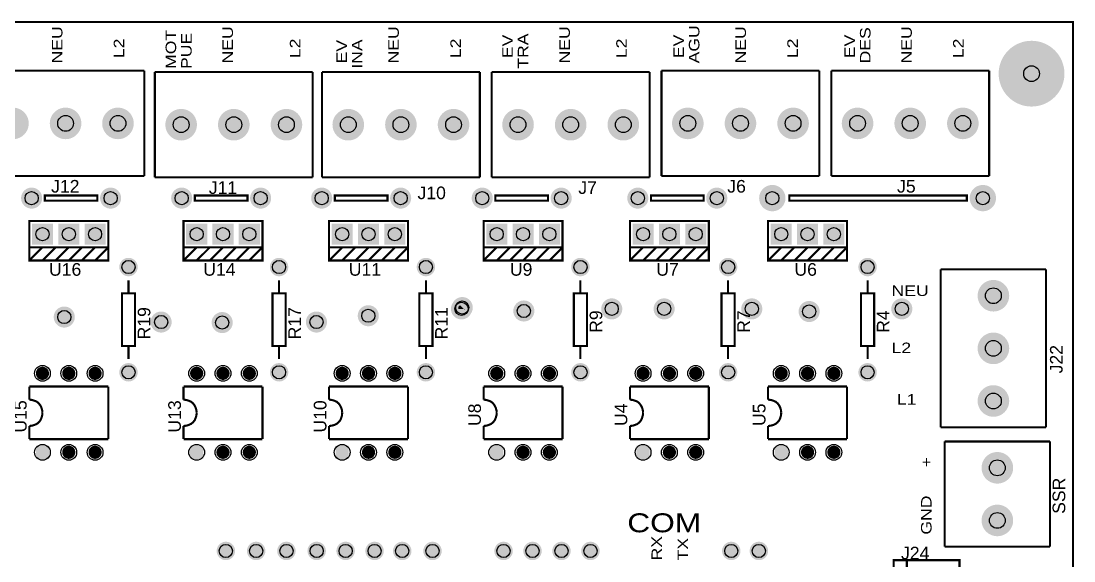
# Model space of a CAD drawing. Extents: x -3.65 to 3.65, y -2.46 to 2.49.
# Drawn here: x -0.345 to 3.655, y 0.433 to 2.485 of the extents above; entities that cross this region are included whole.
import ezdxf

# ---------------------------------------------------------------- set-up
doc = ezdxf.new("R2010")
doc.units = 0
doc.header["$MEASUREMENT"] = 0
doc.layers.add('12632256', color=7, linetype='Continuous')

# ---------------------------------------------------------------- blocks, each defined once
blk = doc.blocks.new('EPAD')
at = {"const_width": 0.5}
blk.add_lwpolyline([(-0.25, 0, 1), (0.25, 0, 1)], format="xyb", close=True, dxfattribs=at)
blk = doc.blocks.new('RPAD')
blk.add_trace([(-0.5, -0.5), (-0.5, 0.5), (0.5, -0.5), (0.5, 0.5)])

msp = doc.modelspace()

# ---------------------------------------------------------------- linework, layer by layer
for points, const_width in [([(-3.651, -2.458), (3.651, -2.458), (3.651, 2.481), (-3.651, 2.481), (-3.651, -2.458)], 0.008), ([(0.123, 2.296), (-0.476, 2.296)], 0.008), ([(0.123, 2.296), (0.123, 1.896)], 0.008), ([(0.163, 2.291), (0.163, 1.891)], 0.008), ([(0.763, 2.291), (0.163, 2.291)], 0.008), ([(0.763, 2.291), (0.763, 1.891)], 0.008), ([(0.798, 2.291), (0.798, 1.891)], 0.008), ([(1.398, 2.291), (0.798, 2.291)], 0.008), ([(1.398, 2.291), (1.398, 1.891)], 0.008), ([(1.443, 2.291), (1.443, 1.891)], 0.008), ([(2.043, 2.291), (1.443, 2.291)], 0.008), ([(2.043, 2.291), (2.043, 1.891)], 0.008), ([(2.088, 2.296), (2.088, 1.896)], 0.008), ([(2.688, 2.296), (2.088, 2.296)], 0.008), ([(2.688, 2.296), (2.688, 1.896)], 0.008), ([(2.733, 2.296), (2.733, 1.896)], 0.008), ([(3.333, 2.296), (2.733, 2.296)], 0.008), ([(3.333, 2.296), (3.333, 1.896)], 0.008), ([(-0.476, 1.896), (0.123, 1.896)], 0.008), ([(0.163, 1.891), (0.763, 1.891)], 0.008), ([(0.798, 1.891), (1.398, 1.891)], 0.008), ([(1.443, 1.891), (2.043, 1.891)], 0.008), ([(2.088, 1.896), (2.688, 1.896)], 0.008), ([(2.733, 1.896), (3.333, 1.896)], 0.008), ([(-0.255, 1.802), (-0.055, 1.802), (-0.055, 1.822), (-0.255, 1.822), (-0.255, 1.802)], 0.008), ([(0.315, 1.802), (0.515, 1.802), (0.515, 1.822), (0.315, 1.822), (0.315, 1.802)], 0.008), ([(0.847, 1.802), (1.047, 1.802), (1.047, 1.822), (0.847, 1.822), (0.847, 1.802)], 0.008), ([(1.457, 1.802), (1.657, 1.802), (1.657, 1.822), (1.457, 1.822), (1.457, 1.802)], 0.008), ([(2.048, 1.802), (2.248, 1.802), (2.248, 1.822), (2.048, 1.822), (2.048, 1.802)], 0.008), ([(2.574, 1.802), (3.248, 1.802), (3.248, 1.822), (2.574, 1.822), (2.574, 1.802)], 0.008), ([(-0.314, 1.625), (-0.014, 1.625), (-0.014, 1.725), (-0.314, 1.725), (-0.314, 1.625)], 0.008), ([(0.272, 1.625), (0.572, 1.625), (0.572, 1.725), (0.272, 1.725), (0.272, 1.625)], 0.008), ([(0.825, 1.625), (1.125, 1.625), (1.125, 1.725), (0.825, 1.725), (0.825, 1.625)], 0.008), ([(1.412, 1.625), (1.712, 1.625), (1.712, 1.725), (1.412, 1.725), (1.412, 1.625)], 0.008), ([(1.968, 1.625), (2.268, 1.625), (2.268, 1.725), (1.968, 1.725), (1.968, 1.625)], 0.008), ([(2.493, 1.625), (2.793, 1.625), (2.793, 1.725), (2.493, 1.725), (2.493, 1.625)], 0.008), ([(-0.014, 1.625), (-0.014, 1.575), (-0.314, 1.575), (-0.314, 1.625)], 0.008), ([(-0.264, 1.625), (-0.314, 1.575)], 0.008), ([(-0.214, 1.625), (-0.264, 1.575)], 0.008), ([(-0.164, 1.625), (-0.214, 1.575)], 0.008), ([(-0.114, 1.625), (-0.164, 1.575)], 0.008), ([(-0.064, 1.625), (-0.114, 1.575)], 0.008), ([(-0.014, 1.625), (-0.064, 1.575)], 0.008), ([(0.572, 1.625), (0.572, 1.575), (0.272, 1.575), (0.272, 1.625)], 0.008), ([(0.322, 1.625), (0.272, 1.575)], 0.008), ([(0.372, 1.625), (0.322, 1.575)], 0.008), ([(0.422, 1.625), (0.372, 1.575)], 0.008), ([(0.472, 1.625), (0.422, 1.575)], 0.008), ([(0.522, 1.625), (0.472, 1.575)], 0.008), ([(0.572, 1.625), (0.522, 1.575)], 0.008), ([(1.125, 1.625), (1.125, 1.575), (0.825, 1.575), (0.825, 1.625)], 0.008), ([(0.875, 1.625), (0.825, 1.575)], 0.008), ([(0.925, 1.625), (0.875, 1.575)], 0.008), ([(0.975, 1.625), (0.925, 1.575)], 0.008), ([(1.025, 1.625), (0.975, 1.575)], 0.008), ([(1.075, 1.625), (1.025, 1.575)], 0.008), ([(1.125, 1.625), (1.075, 1.575)], 0.008), ([(1.712, 1.625), (1.712, 1.575), (1.412, 1.575), (1.412, 1.625)], 0.008), ([(1.462, 1.625), (1.412, 1.575)], 0.008), ([(1.512, 1.625), (1.462, 1.575)], 0.008), ([(1.562, 1.625), (1.512, 1.575)], 0.008), ([(1.612, 1.625), (1.562, 1.575)], 0.008), ([(1.662, 1.625), (1.612, 1.575)], 0.008), ([(1.712, 1.625), (1.662, 1.575)], 0.008), ([(2.268, 1.625), (2.268, 1.575), (1.968, 1.575), (1.968, 1.625)], 0.008), ([(2.018, 1.625), (1.968, 1.575)], 0.008), ([(2.068, 1.625), (2.018, 1.575)], 0.008), ([(2.118, 1.625), (2.068, 1.575)], 0.008), ([(2.168, 1.625), (2.118, 1.575)], 0.008), ([(2.218, 1.625), (2.168, 1.575)], 0.008), ([(2.268, 1.625), (2.218, 1.575)], 0.008), ([(2.793, 1.625), (2.793, 1.575), (2.493, 1.575), (2.493, 1.625)], 0.008), ([(2.543, 1.625), (2.493, 1.575)], 0.008), ([(2.593, 1.625), (2.543, 1.575)], 0.008), ([(2.643, 1.625), (2.593, 1.575)], 0.008), ([(2.693, 1.625), (2.643, 1.575)], 0.008), ([(2.743, 1.625), (2.693, 1.575)], 0.008), ([(2.793, 1.625), (2.743, 1.575)], 0.008), ([(3.149, 1.541), (3.549, 1.541)], 0.008), ([(3.149, 1.541), (3.149, 0.941)], 0.008), ([(3.549, 0.941), (3.549, 1.541)], 0.008), ([(0.063, 1.5), (0.063, 1.45)], 0.008), ([(0.635, 1.5), (0.635, 1.45)], 0.008), ([(1.193, 1.5), (1.193, 1.45)], 0.008), ([(1.78, 1.5), (1.78, 1.45)], 0.008), ([(2.341, 1.5), (2.341, 1.45)], 0.008), ([(2.871, 1.5), (2.871, 1.45)], 0.008), ([(0.038, 1.25), (0.088, 1.25), (0.088, 1.45), (0.038, 1.45), (0.038, 1.25)], 0.008), ([(0.61, 1.25), (0.66, 1.25), (0.66, 1.45), (0.61, 1.45), (0.61, 1.25)], 0.008), ([(1.168, 1.25), (1.218, 1.25), (1.218, 1.45), (1.168, 1.45), (1.168, 1.25)], 0.008), ([(1.755, 1.25), (1.805, 1.25), (1.805, 1.45), (1.755, 1.45), (1.755, 1.25)], 0.008), ([(2.316, 1.25), (2.366, 1.25), (2.366, 1.45), (2.316, 1.45), (2.316, 1.25)], 0.008), ([(2.846, 1.25), (2.896, 1.25), (2.896, 1.45), (2.846, 1.45), (2.846, 1.25)], 0.008), ([(1.328, 1.391), (1.328, 1.393), (1.331, 1.396)], 0.025), ([(0.063, 1.25), (0.063, 1.2)], 0.008), ([(0.635, 1.25), (0.635, 1.2)], 0.008), ([(1.193, 1.25), (1.193, 1.2)], 0.008), ([(1.78, 1.25), (1.78, 1.2)], 0.008), ([(2.341, 1.25), (2.341, 1.2)], 0.008), ([(2.871, 1.25), (2.871, 1.2)], 0.008), ([(-0.314, 1.046), (-0.314, 1.096)], 0.008), ([(-0.314, 1.096), (-0.014, 1.096)], 0.008), ([(-0.014, 0.896), (-0.014, 1.096)], 0.008), ([(0.272, 1.046), (0.272, 1.096)], 0.008), ([(0.272, 1.096), (0.572, 1.096)], 0.008), ([(0.572, 0.896), (0.572, 1.096)], 0.008), ([(0.825, 1.046), (0.825, 1.096)], 0.008), ([(0.825, 1.096), (1.125, 1.096)], 0.008), ([(1.125, 0.896), (1.125, 1.096)], 0.008), ([(1.412, 1.046), (1.412, 1.096)], 0.008), ([(1.412, 1.096), (1.712, 1.096)], 0.008), ([(1.712, 0.896), (1.712, 1.096)], 0.008), ([(1.968, 1.046), (1.968, 1.096)], 0.008), ([(1.968, 1.096), (2.268, 1.096)], 0.008), ([(2.268, 0.896), (2.268, 1.096)], 0.008), ([(2.493, 1.046), (2.493, 1.096)], 0.008), ([(2.493, 1.096), (2.793, 1.096)], 0.008), ([(2.793, 0.896), (2.793, 1.096)], 0.008), ([(-0.264, 0.996), (-0.265, 1.006), (-0.268, 1.016), (-0.272, 1.024), (-0.278, 1.032), (-0.285, 1.038), (-0.294, 1.042), (-0.304, 1.045), (-0.314, 1.046)], 0.008), ([(0.322, 0.996), (0.321, 1.006), (0.318, 1.016), (0.314, 1.024), (0.308, 1.032), (0.301, 1.038), (0.292, 1.042), (0.282, 1.045), (0.272, 1.046)], 0.008), ([(0.875, 0.996), (0.874, 1.006), (0.871, 1.016), (0.867, 1.024), (0.861, 1.032), (0.854, 1.038), (0.845, 1.042), (0.835, 1.045), (0.825, 1.046)], 0.008), ([(1.462, 0.996), (1.461, 1.006), (1.458, 1.016), (1.454, 1.024), (1.448, 1.032), (1.441, 1.038), (1.432, 1.042), (1.422, 1.045), (1.412, 1.046)], 0.008), ([(2.018, 0.996), (2.017, 1.006), (2.014, 1.016), (2.01, 1.024), (2.004, 1.032), (1.997, 1.038), (1.988, 1.042), (1.978, 1.045), (1.968, 1.046)], 0.008), ([(2.543, 0.996), (2.542, 1.006), (2.539, 1.016), (2.535, 1.024), (2.529, 1.032), (2.522, 1.038), (2.513, 1.042), (2.503, 1.045), (2.493, 1.046)], 0.008), ([(-0.264, 0.996), (-0.265, 0.986), (-0.268, 0.976), (-0.272, 0.967), (-0.278, 0.96), (-0.285, 0.954), (-0.294, 0.95), (-0.304, 0.947), (-0.314, 0.946)], 0.008), ([(0.322, 0.996), (0.321, 0.986), (0.318, 0.976), (0.314, 0.967), (0.308, 0.96), (0.301, 0.954), (0.292, 0.95), (0.282, 0.947), (0.272, 0.946)], 0.008), ([(0.875, 0.996), (0.874, 0.986), (0.871, 0.976), (0.867, 0.967), (0.861, 0.96), (0.854, 0.954), (0.845, 0.95), (0.835, 0.947), (0.825, 0.946)], 0.008), ([(1.462, 0.996), (1.461, 0.986), (1.458, 0.976), (1.454, 0.967), (1.448, 0.96), (1.441, 0.954), (1.432, 0.95), (1.422, 0.947), (1.412, 0.946)], 0.008), ([(2.018, 0.996), (2.017, 0.986), (2.014, 0.976), (2.01, 0.967), (2.004, 0.96), (1.997, 0.954), (1.988, 0.95), (1.978, 0.947), (1.968, 0.946)], 0.008), ([(2.543, 0.996), (2.542, 0.986), (2.539, 0.976), (2.535, 0.967), (2.529, 0.96), (2.522, 0.954), (2.513, 0.95), (2.503, 0.947), (2.493, 0.946)], 0.008), ([(-0.314, 0.896), (-0.314, 0.946)], 0.008), ([(0.272, 0.896), (0.272, 0.946)], 0.008), ([(0.825, 0.896), (0.825, 0.946)], 0.008), ([(1.412, 0.896), (1.412, 0.946)], 0.008), ([(1.968, 0.896), (1.968, 0.946)], 0.008), ([(2.493, 0.896), (2.493, 0.946)], 0.008), ([(3.149, 0.941), (3.549, 0.941)], 0.008), ([(-0.314, 0.896), (-0.014, 0.896)], 0.008), ([(0.272, 0.896), (0.572, 0.896)], 0.008), ([(0.825, 0.896), (1.125, 0.896)], 0.008), ([(1.412, 0.896), (1.712, 0.896)], 0.008), ([(1.968, 0.896), (2.268, 0.896)], 0.008), ([(2.493, 0.896), (2.793, 0.896)], 0.008), ([(3.564, 0.887), (3.164, 0.887)], 0.008), ([(3.164, 0.887), (3.164, 0.487)], 0.008), ([(3.564, 0.887), (3.564, 0.487)], 0.008), ([(3.564, 0.487), (3.164, 0.487)], 0.008), ([(2.97, 0.136), (3.22, 0.136), (3.22, 0.436), (2.97, 0.436), (2.97, 0.136)], 0.008), ([(3.02, 0.136), (3.02, 0.436)], 0.008)]:
    msp.add_lwpolyline(points, dxfattribs=dict(const_width=const_width))
for centre, radius in [((3.494, 2.285), 0.03), ((-0.176, 2.096), 0.03), ((0.023, 2.096), 0.03), ((0.263, 2.091), 0.03), ((0.463, 2.091), 0.03), ((0.663, 2.091), 0.03), ((0.898, 2.091), 0.03), ((1.098, 2.091), 0.03), ((1.298, 2.091), 0.03), ((1.543, 2.091), 0.03), ((1.743, 2.091), 0.03), ((1.943, 2.091), 0.03), ((2.188, 2.096), 0.03), ((2.388, 2.096), 0.03), ((2.588, 2.096), 0.03), ((2.833, 2.096), 0.03), ((3.033, 2.096), 0.03), ((3.233, 2.096), 0.03), ((-0.305, 1.812), 0.025), ((-0.005, 1.812), 0.025), ((0.265, 1.812), 0.025), ((0.565, 1.812), 0.025), ((0.797, 1.812), 0.025), ((1.097, 1.812), 0.025), ((1.407, 1.812), 0.025), ((1.707, 1.812), 0.025), ((1.998, 1.812), 0.025), ((2.298, 1.812), 0.025), ((2.509, 1.812), 0.025), ((3.309, 1.812), 0.025), ((-0.264, 1.675), 0.025), ((-0.164, 1.675), 0.025), ((-0.064, 1.675), 0.025), ((0.322, 1.675), 0.025), ((0.422, 1.675), 0.025), ((0.522, 1.675), 0.025), ((0.875, 1.675), 0.025), ((0.975, 1.675), 0.025), ((1.075, 1.675), 0.025), ((1.462, 1.675), 0.025), ((1.562, 1.675), 0.025), ((1.662, 1.675), 0.025), ((2.018, 1.675), 0.025), ((2.118, 1.675), 0.025), ((2.218, 1.675), 0.025), ((2.543, 1.675), 0.025), ((2.643, 1.675), 0.025), ((2.743, 1.675), 0.025), ((0.063, 1.55), 0.025), ((0.635, 1.55), 0.025), ((1.193, 1.55), 0.025), ((1.78, 1.55), 0.025), ((2.341, 1.55), 0.025), ((2.871, 1.55), 0.025), ((3.349, 1.441), 0.03), ((1.328, 1.391), 0.025), ((1.331, 1.396), 0.025), ((1.565, 1.383), 0.025), ((1.899, 1.391), 0.025), ((2.098, 1.391), 0.025), ((2.431, 1.391), 0.025), ((2.649, 1.381), 0.025), ((3.001, 1.391), 0.025), ((-0.181, 1.36), 0.025), ((0.187, 1.341), 0.025), ((0.419, 1.339), 0.025), ((0.777, 1.341), 0.025), ((0.974, 1.365), 0.025), ((3.349, 1.241), 0.03), ((-0.264, 1.146), 0.03), ((-0.164, 1.146), 0.03), ((-0.064, 1.146), 0.03), ((0.063, 1.15), 0.025), ((0.322, 1.146), 0.03), ((0.422, 1.146), 0.03), ((0.522, 1.146), 0.03), ((0.635, 1.15), 0.025), ((0.875, 1.146), 0.03), ((0.975, 1.146), 0.03), ((1.075, 1.146), 0.03), ((1.193, 1.15), 0.025), ((1.462, 1.146), 0.03), ((1.562, 1.146), 0.03), ((1.662, 1.146), 0.03), ((1.78, 1.15), 0.025), ((2.018, 1.146), 0.03), ((2.118, 1.146), 0.03), ((2.218, 1.146), 0.03), ((2.341, 1.15), 0.025), ((2.543, 1.146), 0.03), ((2.643, 1.146), 0.03), ((2.743, 1.146), 0.03), ((2.871, 1.15), 0.025), ((3.349, 1.041), 0.03), ((-0.264, 0.846), 0.03), ((-0.164, 0.846), 0.03), ((-0.064, 0.846), 0.03), ((0.322, 0.846), 0.03), ((0.422, 0.846), 0.03), ((0.522, 0.846), 0.03), ((0.875, 0.846), 0.03), ((0.975, 0.846), 0.03), ((1.075, 0.846), 0.03), ((1.462, 0.846), 0.03), ((1.562, 0.846), 0.03), ((1.662, 0.846), 0.03), ((2.018, 0.846), 0.03), ((2.118, 0.846), 0.03), ((2.218, 0.846), 0.03), ((2.543, 0.846), 0.03), ((2.643, 0.846), 0.03), ((2.743, 0.846), 0.03), ((3.364, 0.787), 0.03), ((3.364, 0.587), 0.03), ((0.433, 0.471), 0.025), ((0.548, 0.471), 0.025), ((0.663, 0.471), 0.025), ((0.778, 0.471), 0.025), ((0.888, 0.471), 0.025), ((0.998, 0.471), 0.025), ((1.103, 0.471), 0.025), ((1.218, 0.471), 0.025), ((1.488, 0.471), 0.025), ((1.598, 0.471), 0.025), ((1.708, 0.471), 0.025), ((1.818, 0.471), 0.025), ((2.353, 0.471), 0.025), ((2.458, 0.471), 0.025)]:
    msp.add_circle(centre, radius)

# ---------------------------------------------------------------- block references
for name, p, xscale, yscale in [('EPAD', (3.494, 2.285), 0.25, 0.25), ('EPAD', (-0.376, 2.096), 0.12, 0.12), ('EPAD', (-0.176, 2.096), 0.12, 0.12), ('EPAD', (0.023, 2.096), 0.12, 0.12), ('EPAD', (0.263, 2.091), 0.12, 0.12), ('EPAD', (0.463, 2.091), 0.12, 0.12), ('EPAD', (0.663, 2.091), 0.12, 0.12), ('EPAD', (0.898, 2.091), 0.12, 0.12), ('EPAD', (1.098, 2.091), 0.12, 0.12), ('EPAD', (1.298, 2.091), 0.12, 0.12), ('EPAD', (1.543, 2.091), 0.12, 0.12), ('EPAD', (1.743, 2.091), 0.12, 0.12), ('EPAD', (1.943, 2.091), 0.12, 0.12), ('EPAD', (2.188, 2.096), 0.12, 0.12), ('EPAD', (2.388, 2.096), 0.12, 0.12), ('EPAD', (2.588, 2.096), 0.12, 0.12), ('EPAD', (2.833, 2.096), 0.12, 0.12), ('EPAD', (3.033, 2.096), 0.12, 0.12), ('EPAD', (3.233, 2.096), 0.12, 0.12), ('EPAD', (-0.305, 1.812), 0.08, 0.08), ('EPAD', (-0.005, 1.812), 0.08, 0.08), ('EPAD', (0.265, 1.812), 0.08, 0.08), ('EPAD', (0.565, 1.812), 0.08, 0.08), ('EPAD', (0.797, 1.812), 0.08, 0.08), ('EPAD', (1.097, 1.812), 0.08, 0.08), ('EPAD', (1.407, 1.812), 0.08, 0.08), ('EPAD', (1.707, 1.812), 0.08, 0.08), ('EPAD', (1.998, 1.812), 0.08, 0.08), ('EPAD', (2.298, 1.812), 0.08, 0.08), ('EPAD', (2.509, 1.812), 0.1, 0.1), ('EPAD', (3.309, 1.812), 0.1, 0.1), ('EPAD', (0.063, 1.55), 0.07, 0.07), ('EPAD', (0.635, 1.55), 0.07, 0.07), ('EPAD', (1.193, 1.55), 0.07, 0.07), ('EPAD', (1.78, 1.55), 0.07, 0.07), ('EPAD', (2.341, 1.55), 0.07, 0.07), ('EPAD', (2.871, 1.55), 0.07, 0.07), ('EPAD', (3.349, 1.441), 0.12, 0.12), ('EPAD', (0.974, 1.365), 0.08, 0.08), ('EPAD', (1.328, 1.391), 0.08, 0.08), ('EPAD', (1.331, 1.396), 0.08, 0.08), ('EPAD', (1.565, 1.383), 0.08, 0.08), ('EPAD', (1.899, 1.391), 0.08, 0.08), ('EPAD', (2.098, 1.391), 0.08, 0.08), ('EPAD', (2.431, 1.391), 0.08, 0.08), ('EPAD', (2.649, 1.381), 0.08, 0.08), ('EPAD', (3.001, 1.391), 0.08, 0.08), ('EPAD', (-0.181, 1.36), 0.08, 0.08), ('EPAD', (0.187, 1.341), 0.08, 0.08), ('EPAD', (0.419, 1.339), 0.08, 0.08), ('EPAD', (0.777, 1.341), 0.08, 0.08), ('EPAD', (3.349, 1.241), 0.12, 0.12), ('EPAD', (-0.264, 1.146), 0.05, 0.05), ('EPAD', (-0.164, 1.146), 0.05, 0.05), ('EPAD', (-0.064, 1.146), 0.05, 0.05), ('EPAD', (0.063, 1.15), 0.07, 0.07), ('EPAD', (0.322, 1.146), 0.05, 0.05), ('EPAD', (0.422, 1.146), 0.05, 0.05), ('EPAD', (0.522, 1.146), 0.05, 0.05), ('EPAD', (0.635, 1.15), 0.07, 0.07), ('EPAD', (0.875, 1.146), 0.05, 0.05), ('EPAD', (0.975, 1.146), 0.05, 0.05), ('EPAD', (1.075, 1.146), 0.05, 0.05), ('EPAD', (1.193, 1.15), 0.07, 0.07), ('EPAD', (1.462, 1.146), 0.05, 0.05), ('EPAD', (1.562, 1.146), 0.05, 0.05), ('EPAD', (1.662, 1.146), 0.05, 0.05), ('EPAD', (1.78, 1.15), 0.07, 0.07), ('EPAD', (2.018, 1.146), 0.05, 0.05), ('EPAD', (2.118, 1.146), 0.05, 0.05), ('EPAD', (2.218, 1.146), 0.05, 0.05), ('EPAD', (2.341, 1.15), 0.07, 0.07), ('EPAD', (2.543, 1.146), 0.05, 0.05), ('EPAD', (2.643, 1.146), 0.05, 0.05), ('EPAD', (2.743, 1.146), 0.05, 0.05), ('EPAD', (2.871, 1.15), 0.07, 0.07), ('EPAD', (3.349, 1.041), 0.12, 0.12), ('RPAD', (-0.264, 0.846), 0.05, 0.05), ('EPAD', (-0.164, 0.846), 0.05, 0.05), ('EPAD', (-0.064, 0.846), 0.05, 0.05), ('RPAD', (0.322, 0.846), 0.05, 0.05), ('EPAD', (0.422, 0.846), 0.05, 0.05), ('EPAD', (0.522, 0.846), 0.05, 0.05), ('RPAD', (0.875, 0.846), 0.05, 0.05), ('EPAD', (0.975, 0.846), 0.05, 0.05), ('EPAD', (1.075, 0.846), 0.05, 0.05), ('RPAD', (1.462, 0.846), 0.05, 0.05), ('EPAD', (1.562, 0.846), 0.05, 0.05), ('EPAD', (1.662, 0.846), 0.05, 0.05), ('RPAD', (2.018, 0.846), 0.05, 0.05), ('EPAD', (2.118, 0.846), 0.05, 0.05), ('EPAD', (2.218, 0.846), 0.05, 0.05), ('RPAD', (2.543, 0.846), 0.05, 0.05), ('EPAD', (2.643, 0.846), 0.05, 0.05), ('EPAD', (2.743, 0.846), 0.05, 0.05), ('EPAD', (3.364, 0.787), 0.12, 0.12), ('EPAD', (3.364, 0.587), 0.12, 0.12), ('EPAD', (0.433, 0.471), 0.07, 0.07), ('EPAD', (0.548, 0.471), 0.07, 0.07), ('EPAD', (0.663, 0.471), 0.07, 0.07), ('EPAD', (0.778, 0.471), 0.07, 0.07), ('EPAD', (0.888, 0.471), 0.07, 0.07), ('EPAD', (0.998, 0.471), 0.07, 0.07), ('EPAD', (1.103, 0.471), 0.07, 0.07), ('EPAD', (1.218, 0.471), 0.07, 0.07), ('EPAD', (1.488, 0.471), 0.07, 0.07), ('EPAD', (1.598, 0.471), 0.07, 0.07), ('EPAD', (1.708, 0.471), 0.07, 0.07), ('EPAD', (1.818, 0.471), 0.07, 0.07), ('EPAD', (2.353, 0.471), 0.07, 0.07), ('EPAD', (2.458, 0.471), 0.07, 0.07)]:
    msp.add_blockref(name, p, dxfattribs=dict(xscale=xscale, yscale=yscale))
at = {"xscale": 0.08, "yscale": 0.08, "rotation": 180}
for p in [(-0.264, 1.675), (-0.164, 1.675), (-0.064, 1.675), (0.322, 1.675), (0.422, 1.675), (0.522, 1.675), (0.875, 1.675), (0.975, 1.675), (1.075, 1.675), (1.462, 1.675), (1.562, 1.675), (1.662, 1.675), (2.018, 1.675), (2.118, 1.675), (2.218, 1.675), (2.543, 1.675), (2.643, 1.675), (2.743, 1.675)]:
    msp.add_blockref('RPAD', p, dxfattribs=at)

# ---------------------------------------------------------------- texts
at = {"layer": '12632256'}
for s, height, width, p in [('NEU', 0.04, 1.25, (-0.188, 2.324)), ('MOT', 0.04, 1.25, (0.244, 2.303)), ('NEU', 0.04, 1.25, (0.46, 2.324)), ('NEU', 0.04, 1.25, (1.09, 2.324)), ('NEU', 0.04, 1.25, (1.74, 2.324)), ('AGU', 0.04, 1.25, (2.232, 2.324)), ('NEU', 0.04, 1.25, (2.409, 2.324)), ('DES', 0.04, 1.25, (2.882, 2.324)), ('NEU', 0.04, 1.25, (3.039, 2.324)), ('L2', 0.04, 1.25, (0.047, 2.344)), ('PUE', 0.04, 1.25, (0.303, 2.303)), ('L2', 0.04, 1.25, (0.716, 2.344)), ('EV', 0.04, 1.25, (0.893, 2.324)), ('INA', 0.04, 1.25, (0.952, 2.304)), ('L2', 0.04, 1.25, (1.326, 2.344)), ('EV', 0.04, 1.25, (1.523, 2.344)), ('TRA', 0.04, 1.25, (1.582, 2.304)), ('L2', 0.04, 1.25, (1.956, 2.344)), ('EV', 0.04, 1.25, (2.173, 2.344)), ('L2', 0.04, 1.25, (2.606, 2.344)), ('EV', 0.04, 1.25, (2.823, 2.344)), ('L2', 0.04, 1.25, (3.236, 2.344)), ('R19', 0.048, 1.041667, (0.146, 1.275)), ('R17', 0.048, 1.041667, (0.718, 1.275)), ('R11', 0.048, 1.041667, (1.276, 1.275)), ('R9', 0.048, 1.041667, (1.863, 1.3)), ('R7', 0.048, 1.041667, (2.424, 1.3)), ('R4', 0.048, 1.041667, (2.954, 1.3)), ('J22', 0.048, 1.041667, (3.612, 1.146)), ('U15', 0.048, 1.041667, (-0.324, 0.921)), ('U13', 0.048, 1.041667, (0.262, 0.921)), ('U10', 0.048, 1.041667, (0.815, 0.921)), ('U8', 0.048, 1.041667, (1.402, 0.946)), ('U4', 0.048, 1.041667, (1.958, 0.946)), ('U5', 0.048, 1.041667, (2.483, 0.946)), ('+', 0.04, 1.25, (3.114, 0.789)), ('SSR', 0.048, 1.041667, (3.622, 0.612)), ('GND', 0.04, 1.25, (3.114, 0.533)), ('RX', 0.04, 1.25, (2.09, 0.435)), ('TX', 0.04, 1.25, (2.189, 0.435))]:
    msp.add_text(s, height=height, rotation=90, dxfattribs=dict(at, width=width)).set_placement(p)
for s, height, width, p in [('J12', 0.048, 1.041667, (-0.231, 1.833)), ('J6', 0.048, 1.041667, (2.338, 1.833)), ('J5', 0.048, 1.041667, (2.983, 1.833)), ('J11', 0.048, 1.041667, (0.368, 1.828)), ('J10', 0.048, 1.041667, (1.161, 1.808)), ('J7', 0.048, 1.041667, (1.772, 1.828)), ('U16', 0.048, 1.041667, (-0.239, 1.517)), ('U14', 0.048, 1.041667, (0.347, 1.517)), ('U11', 0.048, 1.041667, (0.9, 1.517)), ('U9', 0.048, 1.041667, (1.512, 1.517)), ('U7', 0.048, 1.041667, (2.068, 1.517)), ('U6', 0.048, 1.041667, (2.593, 1.517)), ('NEU', 0.04, 1.25, (2.962, 1.44)), ('L2', 0.04, 1.25, (2.962, 1.223)), ('L1', 0.04, 1.25, (2.982, 1.027)), ('COM', 0.072, 1.25, (1.958, 0.542)), ('J24', 0.048, 1.041667, (2.998, 0.439))]:
    msp.add_text(s, height=height, dxfattribs=dict(at, width=width)).set_placement(p)

doc.saveas('drawing.dxf')
